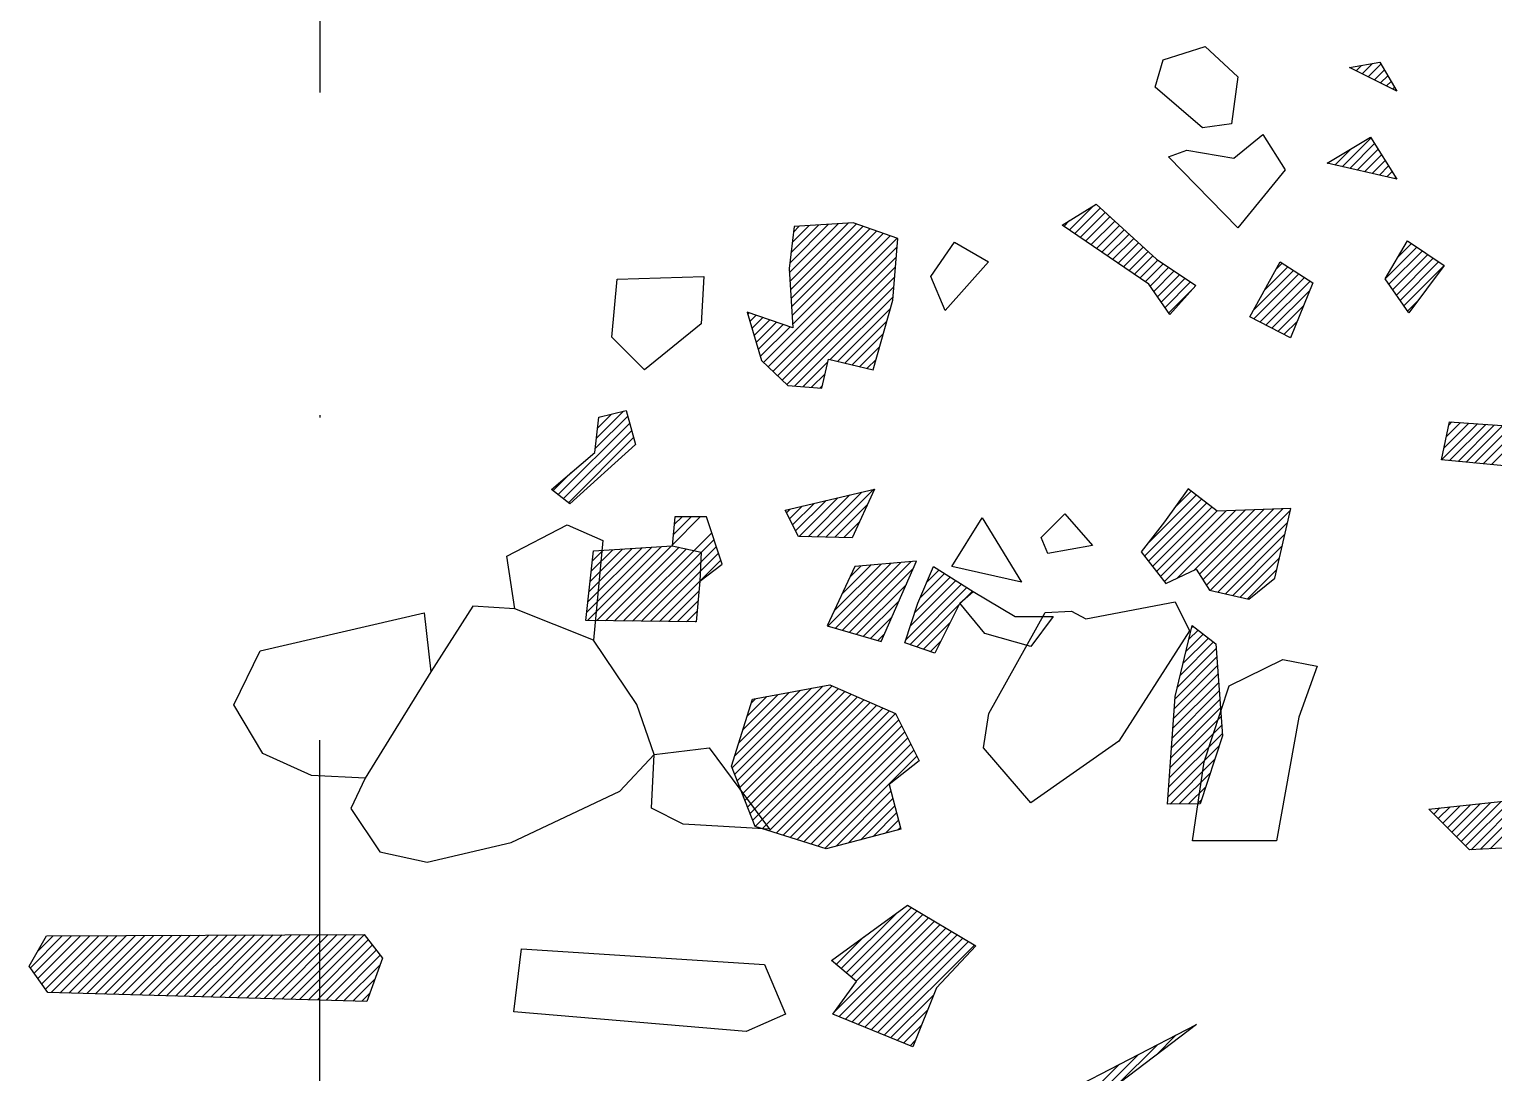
# Model space of a CAD drawing. Header units: metres. Extents: x -80 to 14, y -2050 to -1678.
# Drawn here: x -80.3 to -23.5, y -1893.8 to -1853.3 of the extents above; entities that cross this region are included whole.
import ezdxf

# ---------------------------------------------------------------- set-up
doc = ezdxf.new("R2010")
doc.units = ezdxf.units.M
doc.header["$LTSCALE"] = 25
doc.header["$MEASUREMENT"] = 0
doc.linetypes.add('STRICHPUNKTX2', pattern=[2, 1, -0.5, 0, -0.5])
doc.layers.get('0').update_dxf_attribs({"linetype": 'CONTINUOUS'})
for name, color, linetype in [('GRABUNGSGRENZE', 3, 'STRICHPUNKTX2'), ('KNOCHEN', 2, 'CONTINUOUS'), ('KNOCHENSCHRAFF', 2, 'CONTINUOUS'), ('STEINE', 4, 'CONTINUOUS')]:
    doc.layers.add(name, color=color, linetype=linetype)

# ---------------------------------------------------------------- blocks, each defined once
blk = doc.blocks.new('*X26')
at = {"color": 0}
for p, q in [((-30.894, -1849.926), (-30.166, -1849.198)), ((-30.824, -1850.21), (-29.942, -1849.328)), ((-30.618, -1850.357), (-29.719, -1849.458)), ((-30.412, -1850.504), (-29.496, -1849.588)), ((-30.205, -1850.652), (-29.272, -1849.719)), ((-29.999, -1850.799), (-29.6, -1850.4)), ((-27.813, -1851.441), (-26.904, -1850.532)), ((-27.504, -1851.486), (-26.508, -1850.49)), ((-27.015, -1851.35), (-26.112, -1850.447)), ((-26.526, -1851.215), (-25.716, -1850.405)), ((-27.942, -1850.863), (-27.695, -1850.617)), ((-27.877, -1851.152), (-27.299, -1850.574)), ((-26.037, -1851.079), (-25.527, -1850.569)), ((-25.547, -1850.944), (-25.426, -1850.822)), ((-29.084, -1854.833), (-29.065, -1854.815)), ((-28.848, -1854.951), (-28.637, -1854.74)), ((-28.612, -1855.069), (-28.208, -1854.665)), ((-28.376, -1855.186), (-27.888, -1854.699)), ((-28.14, -1855.304), (-27.757, -1854.921)), ((-27.904, -1855.422), (-27.625, -1855.143)), ((-27.669, -1855.54), (-27.494, -1855.365)), ((-27.433, -1855.657), (-27.362, -1855.587)), ((-29.384, -1858.669), (-28.269, -1857.554)), ((-29.096, -1858.735), (-28.132, -1857.771)), ((-29.673, -1858.604), (-29.044, -1857.976)), ((-28.807, -1858.8), (-27.996, -1857.989)), ((-28.519, -1858.865), (-27.86, -1858.206)), ((-28.231, -1858.93), (-27.724, -1858.424)), ((-29.961, -1858.539), (-29.944, -1858.522)), ((-27.942, -1858.995), (-27.588, -1858.641)), ((-27.654, -1859.06), (-27.452, -1858.859)), ((-27.365, -1859.125), (-27.316, -1859.076)), ((-39.971, -1861.124), (-39.034, -1860.188)), ((-40.181, -1860.981), (-39.955, -1860.755)), ((-39.76, -1861.267), (-38.762, -1860.269)), ((-39.55, -1861.411), (-38.577, -1860.438)), ((-39.34, -1861.554), (-38.392, -1860.606)), ((-39.129, -1861.697), (-38.207, -1860.775)), ((-38.919, -1861.84), (-38.022, -1860.944)), ((-38.709, -1861.984), (-37.837, -1861.112)), ((-38.498, -1862.127), (-37.653, -1861.281)), ((-38.288, -1862.27), (-37.468, -1861.45)), ((-38.078, -1862.413), (-37.283, -1861.618)), ((-37.867, -1862.556), (-37.098, -1861.787)), ((-27.724, -1863.02), (-26.493, -1861.789)), ((-27.241, -1862.183), (-26.704, -1861.646)), ((-37.657, -1862.7), (-36.913, -1861.955)), ((-37.447, -1862.843), (-36.728, -1862.124)), ((-37.236, -1862.986), (-36.537, -1862.287)), ((-37.026, -1863.129), (-36.325, -1862.428)), ((-31.972, -1862.671), (-31.712, -1862.411)), ((-27.579, -1863.228), (-26.282, -1861.932)), ((-27.434, -1863.437), (-26.072, -1862.074)), ((-27.29, -1863.646), (-25.861, -1862.217)), ((-27.145, -1863.855), (-25.65, -1862.36)), ((-36.838, -1863.295), (-36.113, -1862.569)), ((-36.693, -1863.503), (-35.9, -1862.711)), ((-36.548, -1863.712), (-35.688, -1862.852)), ((-36.402, -1863.92), (-35.476, -1862.993)), ((-32.825, -1864.232), (-31.28, -1862.687)), ((-32.813, -1864.573), (-31.065, -1862.825)), ((-32.58, -1864.694), (-30.849, -1862.963)), ((-32.399, -1863.452), (-31.496, -1862.549)), ((-27, -1864.064), (-25.439, -1862.503)), ((-36.257, -1864.128), (-35.264, -1863.135)), ((-36.112, -1864.337), (-35.123, -1863.347)), ((-32.347, -1864.814), (-30.633, -1863.1)), ((-32.113, -1864.934), (-30.647, -1863.468)), ((-31.88, -1865.054), (-30.887, -1864.061)), ((-26.855, -1864.272), (-26.484, -1863.901)), ((-31.647, -1865.175), (-31.127, -1864.655)), ((-31.413, -1865.295), (-31.366, -1865.248)), ((-36.963, -1873.319), (-35.045, -1871.401)), ((-35.861, -1871.864), (-35.245, -1871.247)), ((-37.058, -1873.768), (-34.846, -1871.555)), ((-36.902, -1873.965), (-34.646, -1871.709)), ((-36.745, -1874.162), (-34.446, -1871.863)), ((-36.589, -1874.359), (-34.247, -1872.017)), ((-36.433, -1874.557), (-33.889, -1872.013)), ((-36.276, -1874.754), (-33.522, -1872)), ((-35.789, -1874.62), (-33.156, -1871.987)), ((-35.11, -1874.295), (-32.789, -1871.973)), ((-34.925, -1874.463), (-32.422, -1871.96)), ((-34.789, -1874.681), (-32.055, -1871.947)), ((-34.653, -1874.898), (-31.688, -1871.933)), ((-34.492, -1875.091), (-31.404, -1872.003)), ((-34.205, -1875.157), (-31.507, -1872.46)), ((-33.918, -1875.224), (-31.611, -1872.917)), ((-33.631, -1875.291), (-31.714, -1873.373)), ((-33.344, -1875.358), (-31.817, -1873.83)), ((-33.058, -1875.424), (-31.92, -1874.287))]:
    blk.add_line(p, q, dxfattribs=at)
blk = doc.blocks.new('*X27')
at = {"color": 0}
for p, q in [((-50.821, -1862.782), (-48.916, -1860.877)), ((-50.806, -1862.414), (-49.295, -1860.903)), ((-50.799, -1863.114), (-48.537, -1860.852)), ((-50.777, -1863.445), (-48.214, -1860.883)), ((-50.756, -1862.01), (-49.674, -1860.928)), ((-50.754, -1863.776), (-47.953, -1860.975)), ((-50.732, -1864.107), (-47.692, -1861.067)), ((-50.71, -1864.439), (-47.43, -1861.159)), ((-50.706, -1861.606), (-50.054, -1860.954)), ((-50.687, -1864.77), (-47.169, -1861.251)), ((-50.655, -1861.202), (-50.433, -1860.979)), ((-51.821, -1866.257), (-46.907, -1861.343)), ((-51.64, -1866.43), (-46.646, -1861.435)), ((-51.459, -1866.602), (-46.637, -1861.78)), ((-51.277, -1866.774), (-46.669, -1862.166)), ((-51.096, -1866.946), (-46.702, -1862.552)), ((-50.914, -1867.118), (-46.735, -1862.938)), ((-50.614, -1867.171), (-46.767, -1863.325)), ((-49.237, -1866.147), (-46.8, -1863.711)), ((-48.95, -1866.215), (-46.903, -1864.168)), ((-52.432, -1864.393), (-52.371, -1864.332)), ((-52.351, -1864.666), (-52.107, -1864.422)), ((-52.27, -1864.938), (-51.844, -1864.512)), ((-52.189, -1865.21), (-51.581, -1864.602)), ((-52.108, -1865.483), (-51.317, -1864.693)), ((-48.664, -1866.282), (-47.042, -1864.66)), ((-52.026, -1865.755), (-51.054, -1864.783)), ((-51.945, -1866.028), (-50.79, -1864.873)), ((-48.378, -1866.349), (-47.182, -1865.153)), ((-48.091, -1866.416), (-47.321, -1865.646)), ((-50.285, -1867.196), (-49.327, -1866.238)), ((-47.805, -1866.483), (-47.46, -1866.138)), ((-49.957, -1867.221), (-49.431, -1866.695)), ((-49.628, -1867.246), (-49.534, -1867.152)), ((-58.298, -1869.199), (-57.247, -1868.147)), ((-59.775, -1871.383), (-57.006, -1868.614)), ((-58.342, -1869.596), (-57.081, -1868.335)), ((-58.255, -1868.801), (-57.711, -1868.258)), ((-58.211, -1868.404), (-58.175, -1868.369)), ((-59.577, -1871.538), (-56.931, -1868.892)), ((-59.379, -1871.694), (-56.856, -1869.171)), ((-59.973, -1871.227), (-59.271, -1870.525)), ((-50.436, -1873.004), (-48.935, -1871.503)), ((-50.091, -1873.012), (-48.473, -1871.394)), ((-49.745, -1873.02), (-48.01, -1871.285)), ((-49.4, -1873.028), (-47.547, -1871.176)), ((-50.93, -1872.083), (-50.786, -1871.94)), ((-50.812, -1872.319), (-50.324, -1871.831)), ((-50.694, -1872.555), (-49.861, -1871.722)), ((-50.576, -1872.79), (-49.398, -1871.612)), ((-49.055, -1873.036), (-47.8, -1871.782)), ((-55.351, -1873.323), (-54.27, -1872.242)), ((-55.316, -1872.934), (-54.624, -1872.242)), ((-55.281, -1872.545), (-54.978, -1872.242)), ((-48.709, -1873.045), (-48.1, -1872.435)), ((-57.249, -1876.281), (-53.826, -1872.858)), ((-56.9, -1876.285), (-53.738, -1873.123)), ((-58.675, -1875.939), (-56.151, -1873.416)), ((-58.648, -1876.266), (-55.772, -1873.39)), ((-58.63, -1875.541), (-56.53, -1873.441)), ((-58.585, -1875.143), (-56.909, -1873.467)), ((-58.54, -1874.744), (-57.288, -1873.492)), ((-58.496, -1874.346), (-57.667, -1873.518)), ((-58.451, -1873.947), (-58.046, -1873.543)), ((-58.298, -1876.269), (-55.393, -1873.365)), ((-57.948, -1876.273), (-55.096, -1873.421)), ((-57.599, -1876.277), (-54.807, -1873.486)), ((-56.55, -1876.289), (-53.649, -1873.388)), ((-56.2, -1876.293), (-53.561, -1873.653)), ((-55.851, -1876.297), (-53.472, -1873.919)), ((-49.31, -1876.474), (-46.889, -1874.053)), ((-49.082, -1875.892), (-47.275, -1874.086)), ((-49.036, -1876.554), (-46.502, -1874.019)), ((-48.774, -1875.23), (-47.662, -1874.119)), ((-48.763, -1876.634), (-46.115, -1873.986)), ((-48.489, -1876.713), (-46.005, -1874.229)), ((-48.465, -1874.568), (-48.049, -1874.152)), ((-45.483, -1874.768), (-45.017, -1874.303)), ((-48.215, -1876.793), (-46.284, -1874.863)), ((-46.306, -1877.005), (-44.151, -1874.851)), ((-46.13, -1876.475), (-44.368, -1874.714)), ((-45.953, -1875.946), (-44.584, -1874.577)), ((-45.747, -1875.386), (-44.801, -1874.44)), ((-55.501, -1876.301), (-54.322, -1875.122)), ((-55.152, -1876.305), (-54.36, -1875.513)), ((-47.942, -1876.873), (-46.564, -1875.496)), ((-46.14, -1877.193), (-43.935, -1874.988)), ((-45.878, -1877.284), (-43.718, -1875.125)), ((-54.802, -1876.309), (-54.398, -1875.905)), ((-54.452, -1876.313), (-54.435, -1876.296)), ((-47.668, -1876.953), (-46.844, -1876.13)), ((-45.615, -1877.376), (-44.581, -1876.341)), ((-47.394, -1877.033), (-47.124, -1876.763)), ((-45.353, -1877.467), (-44.934, -1877.047))]:
    blk.add_line(p, q, dxfattribs=at)
blk = doc.blocks.new('*X31')
at = {"color": 0}
for p, q in [((-25.489, -1884.119), (-24.814, -1883.444)), ((-25.312, -1884.296), (-24.418, -1883.402)), ((-25.135, -1884.472), (-24.023, -1883.36)), ((-24.958, -1884.649), (-23.627, -1883.318)), ((-24.781, -1884.826), (-23.232, -1883.276)), ((-24.604, -1885.002), (-22.836, -1883.234)), ((-24.395, -1885.147), (-22.441, -1883.193)), ((-24.022, -1885.128), (-22.046, -1883.151)), ((-23.65, -1885.108), (-21.65, -1883.109)), ((-26.02, -1883.589), (-26, -1883.569)), ((-25.843, -1883.766), (-25.604, -1883.527)), ((-25.666, -1883.942), (-25.209, -1883.486))]:
    blk.add_line(p, q, dxfattribs=at)
blk = doc.blocks.new('*X32')
at = {"color": 0}
for p, q in [((-25.531, -1870.02), (-24.148, -1868.636)), ((-25.44, -1869.574), (-24.478, -1868.613)), ((-25.348, -1869.129), (-24.809, -1868.59)), ((-25.256, -1868.683), (-25.139, -1868.566)), ((-25.224, -1870.065), (-23.817, -1868.659)), ((-24.9, -1870.095), (-23.487, -1868.682)), ((-24.577, -1870.126), (-23.157, -1868.705)), ((-24.254, -1870.156), (-22.826, -1868.729)), ((-23.93, -1870.186), (-22.496, -1868.752)), ((-23.607, -1870.217), (-22.166, -1868.775))]:
    blk.add_line(p, q, dxfattribs=at)
blk = doc.blocks.new('*X34')
at = {"color": 0}
for p, q in [((-35.328, -1876.988), (-34.972, -1876.631)), ((-35.217, -1876.523), (-35.171, -1876.477)), ((-35.663, -1878.384), (-34.375, -1877.095)), ((-35.552, -1877.918), (-34.574, -1876.941)), ((-35.44, -1877.453), (-34.773, -1876.786)), ((-35.867, -1879.294), (-34.247, -1877.674)), ((-35.775, -1878.849), (-34.271, -1877.345)), ((-35.922, -1880.056), (-34.2, -1878.334)), ((-35.894, -1879.675), (-34.223, -1878.004)), ((-53.037, -1881.968), (-49.954, -1878.885)), ((-52.937, -1882.222), (-49.519, -1878.804)), ((-52.837, -1882.476), (-49.154, -1878.793)), ((-52.738, -1882.73), (-48.908, -1878.9)), ((-35.95, -1880.438), (-34.176, -1878.664)), ((-52.935, -1881.513), (-50.389, -1878.967)), ((-52.774, -1880.999), (-50.823, -1879.048)), ((-52.638, -1882.984), (-48.662, -1879.008)), ((-52.613, -1880.484), (-51.258, -1879.129)), ((-52.539, -1883.238), (-48.417, -1879.116)), ((-52.452, -1879.969), (-51.693, -1879.211)), ((-52.439, -1883.492), (-48.171, -1879.224)), ((-52.34, -1883.746), (-47.926, -1879.332)), ((-52.291, -1879.455), (-52.128, -1879.292)), ((-52.24, -1884), (-47.68, -1879.44)), ((-36.005, -1881.2), (-34.128, -1879.323)), ((-35.977, -1880.819), (-34.152, -1878.994)), ((-52.138, -1884.252), (-47.434, -1879.548)), ((-51.869, -1884.336), (-47.189, -1879.656)), ((-51.6, -1884.421), (-46.943, -1879.764)), ((-51.331, -1884.505), (-46.698, -1879.873)), ((-36.06, -1881.963), (-34.081, -1879.983)), ((-36.033, -1881.581), (-34.104, -1879.653)), ((-51.062, -1884.59), (-46.58, -1880.108)), ((-50.793, -1884.674), (-46.462, -1880.344)), ((-50.524, -1884.759), (-46.344, -1880.579)), ((-36.088, -1882.344), (-34.057, -1880.313)), ((-50.255, -1884.843), (-46.226, -1880.815)), ((-49.986, -1884.928), (-46.108, -1881.051)), ((-36.143, -1883.106), (-34.154, -1881.117)), ((-36.116, -1882.725), (-34.033, -1880.643)), ((-49.717, -1885.012), (-45.991, -1881.286)), ((-49.448, -1885.097), (-45.873, -1881.522)), ((-36.059, -1883.376), (-34.325, -1881.642)), ((-35.705, -1883.375), (-34.496, -1882.166)), ((-49.01, -1885.013), (-46.882, -1882.884)), ((-35.352, -1883.375), (-34.667, -1882.691)), ((-48.53, -1884.886), (-46.808, -1883.164)), ((-48.05, -1884.76), (-46.733, -1883.443)), ((-34.998, -1883.375), (-34.839, -1883.216)), ((-47.57, -1884.633), (-46.659, -1883.723)), ((-47.089, -1884.506), (-46.585, -1884.002)), ((-46.609, -1884.38), (-46.511, -1884.281)), ((-48.615, -1889.921), (-46.085, -1887.391)), ((-49.072, -1891.439), (-45.42, -1887.787)), ((-48.901, -1891.622), (-45.198, -1887.919)), ((-48.807, -1889.759), (-46.641, -1887.594)), ((-48.423, -1890.082), (-45.863, -1887.523)), ((-48.231, -1890.244), (-45.642, -1887.655)), ((-80.238, -1889.724), (-79.002, -1888.488)), ((-80.092, -1889.932), (-78.647, -1888.487)), ((-79.959, -1889.092), (-79.357, -1888.49)), ((-79.946, -1890.14), (-78.292, -1888.485)), ((-79.801, -1890.348), (-77.936, -1888.483)), ((-79.655, -1890.555), (-77.581, -1888.482)), ((-79.429, -1890.683), (-77.226, -1888.48)), ((-79.086, -1890.693), (-76.871, -1888.478)), ((-78.742, -1890.703), (-76.515, -1888.477)), ((-78.398, -1890.713), (-76.16, -1888.475)), ((-78.054, -1890.722), (-75.805, -1888.473)), ((-77.71, -1890.732), (-75.45, -1888.472)), ((-77.366, -1890.742), (-75.095, -1888.47)), ((-77.022, -1890.751), (-74.739, -1888.468)), ((-76.679, -1890.761), (-74.384, -1888.466)), ((-76.335, -1890.771), (-74.029, -1888.465)), ((-75.991, -1890.78), (-73.674, -1888.463)), ((-75.647, -1890.79), (-73.318, -1888.461)), ((-75.303, -1890.8), (-72.963, -1888.46)), ((-74.959, -1890.81), (-72.608, -1888.458)), ((-74.615, -1890.819), (-72.253, -1888.456)), ((-74.272, -1890.829), (-71.897, -1888.455)), ((-73.928, -1890.839), (-71.542, -1888.453)), ((-73.584, -1890.848), (-71.187, -1888.451)), ((-73.24, -1890.858), (-70.832, -1888.45)), ((-72.896, -1890.868), (-70.476, -1888.448)), ((-72.552, -1890.877), (-70.121, -1888.446)), ((-72.208, -1890.887), (-69.766, -1888.445)), ((-71.865, -1890.897), (-69.411, -1888.443)), ((-71.521, -1890.906), (-69.055, -1888.441)), ((-71.177, -1890.916), (-68.7, -1888.44)), ((-70.833, -1890.926), (-68.345, -1888.438)), ((-70.489, -1890.936), (-67.99, -1888.436)), ((-70.145, -1890.945), (-67.635, -1888.434)), ((-69.801, -1890.955), (-67.294, -1888.447)), ((-48.999, -1889.598), (-47.927, -1888.526)), ((-48.651, -1891.724), (-44.977, -1888.051)), ((-48.4, -1891.827), (-44.755, -1888.183)), ((-48.149, -1891.93), (-44.534, -1888.314)), ((-47.898, -1892.032), (-44.312, -1888.446)), ((-47.647, -1892.135), (-44.09, -1888.578)), ((-69.458, -1890.965), (-67.139, -1888.646)), ((-69.114, -1890.974), (-66.984, -1888.845)), ((-68.77, -1890.984), (-66.829, -1889.043)), ((-47.396, -1892.238), (-43.869, -1888.71)), ((-47.145, -1892.34), (-43.647, -1888.842)), ((-68.426, -1890.994), (-66.674, -1889.242)), ((-68.082, -1891.003), (-66.685, -1889.607)), ((-67.738, -1891.013), (-66.887, -1890.162)), ((-67.394, -1891.023), (-67.088, -1890.717)), ((-46.894, -1892.443), (-45.22, -1890.769)), ((-46.643, -1892.546), (-45.455, -1891.358)), ((-46.392, -1892.648), (-45.69, -1891.946)), ((-35.139, -1892.002), (-35.088, -1891.951)), ((-46.141, -1892.751), (-45.925, -1892.535)), ((-36.616, -1893.125), (-35.82, -1892.329)), ((-39.571, -1895.372), (-37.285, -1893.086)), ((-38.094, -1894.249), (-36.553, -1892.708)), ((-41.048, -1896.496), (-38.017, -1893.465))]:
    blk.add_line(p, q, dxfattribs=at)

msp = doc.modelspace()

# ---------------------------------------------------------------- linework, layer by layer
at = {"layer": 'GRABUNGSGRENZE', "flags": 128}
msp.add_lwpolyline([(-68.958, -1680.495), (-69.089, -2049.757), (0.071, -2049.969), (0.202, -1680.402)], dxfattribs=at)
at = {"layer": 'KNOCHEN'}
for points in [[(-29.106, -1854.822), (-27.936, -1854.618), (-27.274, -1855.737), (-29.106, -1854.822)], [(-29.969, -1858.537), (-28.291, -1857.519), (-27.272, -1859.146), (-29.969, -1858.537)], [(-40.248, -1860.936), (-38.925, -1860.12), (-36.583, -1862.256), (-35.056, -1863.273), (-36.073, -1864.394), (-36.888, -1863.224), (-40.248, -1860.936)], [(-52.459, -1864.302), (-51.899, -1866.184), (-50.88, -1867.151), (-49.557, -1867.252), (-49.303, -1866.132), (-47.573, -1866.538), (-46.811, -1863.84), (-46.609, -1861.448), (-48.339, -1860.839), (-50.629, -1860.993), (-50.832, -1862.621), (-50.678, -1864.911), (-52.459, -1864.302)], [(-26.811, -1864.337), (-27.727, -1863.014), (-26.863, -1861.538), (-25.438, -1862.504), (-26.811, -1864.337)], [(-32.968, -1864.493), (-31.799, -1862.355), (-30.526, -1863.169), (-31.39, -1865.307), (-32.968, -1864.493)], [(-59.325, -1871.736), (-60.038, -1871.177), (-58.359, -1869.751), (-58.208, -1868.376), (-57.139, -1868.121), (-56.782, -1869.444), (-59.325, -1871.736)], [(-16.323, -1871.811), (-19.478, -1870.694), (-21.616, -1870.746), (-22.838, -1870.289), (-25.535, -1870.036), (-25.23, -1868.56), (-19.48, -1868.964), (-15.255, -1870.386), (-16.323, -1871.811)], [(-50.469, -1873.003), (-50.979, -1871.985), (-47.519, -1871.169), (-48.383, -1873.052), (-50.469, -1873.003)], [(-36.271, -1872.434), (-37.187, -1873.605), (-36.219, -1874.826), (-35.049, -1874.266), (-34.539, -1875.08), (-33.012, -1875.435), (-31.995, -1874.62), (-31.386, -1871.922), (-34.236, -1872.026), (-35.356, -1871.162), (-36.271, -1872.434)], [(-54.285, -1874.735), (-53.42, -1874.073), (-54.032, -1872.242), (-55.254, -1872.242), (-55.355, -1873.362)], [(-58.712, -1876.265), (-58.408, -1873.567), (-55.355, -1873.362), (-54.235, -1873.616), (-54.285, -1874.735), (-54.437, -1876.313), (-58.712, -1876.265)], [(-45.889, -1873.967), (-48.28, -1874.172), (-49.348, -1876.463), (-47.261, -1877.072), (-45.889, -1873.967)], [(-44.208, -1875.594), (-45.174, -1877.529), (-46.345, -1877.122), (-45.837, -1875.595), (-45.227, -1874.17), (-43.7, -1875.136)], [(-41.459, -1877.272), (-43.241, -1876.764), (-44.208, -1875.594), (-43.7, -1875.136), (-42.071, -1876.102), (-40.595, -1876.101), (-41.459, -1877.272)], [(-34.891, -1883.375), (-36.163, -1883.376), (-35.86, -1879.203), (-35.2, -1876.454), (-34.284, -1877.166), (-34.027, -1880.728), (-34.891, -1883.375)], [(-46.493, -1884.349), (-49.393, -1885.114), (-52.142, -1884.251), (-53.059, -1881.91), (-52.247, -1879.314), (-49.245, -1878.753), (-46.699, -1879.871), (-45.782, -1881.702), (-46.952, -1882.619), (-46.493, -1884.349)], [(-14.941, -1883.617), (-19.419, -1884.892), (-24.457, -1885.15), (-26.036, -1883.573), (-20.234, -1882.959), (-15.706, -1881.938)], [(-49.135, -1891.526), (-48.22, -1890.253), (-49.187, -1889.44), (-46.237, -1887.3), (-43.589, -1888.876), (-45.115, -1890.506), (-46.03, -1892.796), (-49.135, -1891.526)], [(-79.568, -1890.68), (-80.281, -1889.662), (-79.62, -1888.491), (-67.305, -1888.433), (-66.592, -1889.349), (-67.201, -1891.028), (-79.568, -1890.68)], [(-41.6, -1896.916), (-42.822, -1895.95), (-35.038, -1891.925), (-41.6, -1896.916)]]:
    msp.add_lwpolyline(points, dxfattribs=at)
at = {"layer": 'STEINE'}
for points in [[(-34.805, -1857.166), (-36.638, -1855.59), (-36.333, -1854.521), (-34.705, -1854.011), (-33.432, -1855.181), (-33.685, -1857.013), (-34.805, -1857.166)], [(-36.127, -1858.287), (-35.415, -1858.032), (-33.583, -1858.336), (-32.464, -1857.419), (-31.598, -1858.793), (-33.428, -1861.033), (-36.127, -1858.287)], [(-44.775, -1864.246), (-45.336, -1862.923), (-44.42, -1861.6), (-43.097, -1862.362), (-44.775, -1864.246)], [(-56.428, -1866.543), (-57.701, -1865.272), (-57.498, -1863.033), (-54.14, -1862.929), (-54.24, -1864.761), (-56.428, -1866.543)], [(-61.46, -1875.808), (-61.767, -1873.773), (-59.426, -1872.55), (-58.052, -1873.16), (-58.406, -1877.028)], [(-44.515, -1874.17), (-43.345, -1872.286), (-41.817, -1874.779), (-44.515, -1874.17)], [(-40.8, -1873.658), (-41.055, -1873.048), (-40.139, -1872.131), (-39.07, -1873.352), (-40.8, -1873.658)], [(-67.258, -1882.377), (-69.344, -1882.276), (-71.228, -1881.412), (-72.348, -1879.53), (-71.332, -1877.443), (-64.971, -1875.963), (-64.716, -1878.253)], [(-67.258, -1882.377), (-67.817, -1883.548), (-66.696, -1885.226), (-64.864, -1885.632), (-61.607, -1884.867), (-57.384, -1882.88), (-56.062, -1881.454), (-56.725, -1879.521), (-58.406, -1877.028), (-61.46, -1875.808), (-63.089, -1875.708), (-64.716, -1878.253), (-67.258, -1882.377)], [(-41.455, -1883.328), (-43.289, -1881.192), (-43.086, -1879.869), (-40.9, -1875.949), (-39.882, -1875.897), (-39.322, -1876.202), (-35.862, -1875.538), (-35.302, -1876.658), (-38.047, -1880.934), (-41.455, -1883.328)], [(-35.195, -1884.8), (-34.739, -1881.746), (-33.774, -1878.794), (-31.688, -1877.775), (-30.365, -1878.029), (-31.076, -1880.014), (-31.938, -1884.798), (-35.195, -1884.8)], [(-56.062, -1881.454), (-53.925, -1881.198), (-51.582, -1884.352), (-54.941, -1884.151), (-56.163, -1883.541), (-56.062, -1881.454)], [(-61.501, -1891.432), (-61.198, -1888.989), (-51.782, -1889.594), (-50.967, -1891.527), (-52.493, -1892.19), (-61.501, -1891.432)]]:
    msp.add_lwpolyline(points, dxfattribs=at)

# ---------------------------------------------------------------- block references
at = {"layer": 'KNOCHENSCHRAFF'}
for name in ['*X26', '*X31', '*X32', '*X27', '*X34']:
    msp.add_blockref(name, (0, 0), dxfattribs=at)

doc.saveas('drawing.dxf')
